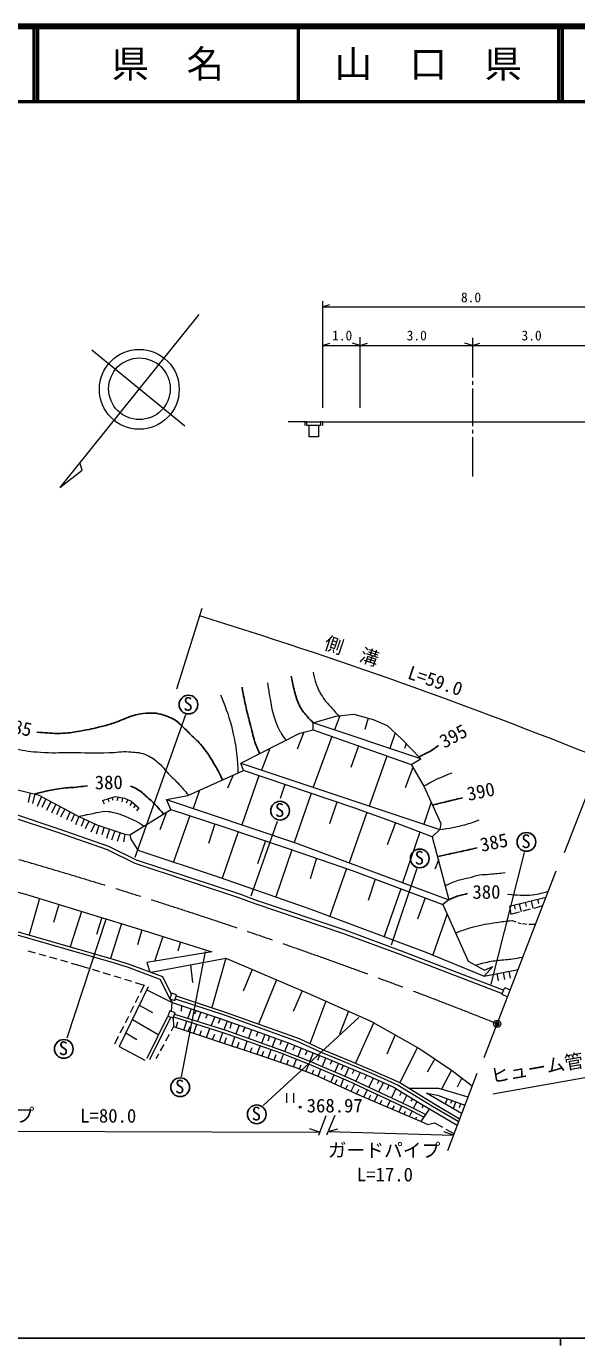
# Model space of a CAD drawing. Units: millimetres, scale not verified, with parts at other scales. Extents: x 40000 to 680000, y 20000 to 380000.
# Drawn here: x 296758 to 370172, y 204000 to 380000 of the extents above; entities that cross this region are included whole.
import ezdxf
from ezdxf.enums import TextEntityAlignment as Align

# ---------------------------------------------------------------- set-up
doc = ezdxf.new("R2010")
doc.units = ezdxf.units.MM
doc.header["$LTSCALE"] = 1000
doc.header["$PDMODE"] = 32
doc.header["$PDSIZE"] = 500
doc.linetypes.add('CHAIN', pattern=[18.5, 12, -1.5, 3.5, -1.5])
for name, color, linetype, lineweight in [('M-BGD', 7, 'Continuous', 13), ('M-BMK', 2, 'CHAIN', 13), ('M-BMK-SRVR', 3, 'Continuous', 13), ('M-STR-HTXT', 7, 'Continuous', 13), ('M-TTL', 2, 'Continuous', 140), ('M-TTL-BAND', 7, 'Continuous', 25), ('M-TTL-LINE', 7, 'Continuous', 50)]:
    doc.layers.add(name, color=color, linetype=linetype, lineweight=lineweight)
doc.layers.add('M-OTRS', color=6, linetype='Continuous')
doc.layers.add('M-TTL-TXT', color=7, linetype='Continuous')
doc.styles.add('ＭＳ ゴシック', font='')
doc.styles.get('ＭＳ ゴシック').set_extended_font_data('MS Gothic')

msp = doc.modelspace()

# ---------------------------------------------------------------- linework, layer by layer
at = {"layer": 'M-BGD'}
for p, q in [((336266, 343338), (336266, 329123)), ((336266, 342593), (337266, 342911)), ((336266, 342593), (376266, 342593)), ((341266, 338527), (341266, 329123)), ((356266, 338428), (356266, 333178)), ((305470, 336850), (317902, 326691)), ((336266, 337429), (337266, 337747)), ((336266, 337429), (341266, 337429)), ((341266, 337429), (340266, 337747)), ((341266, 337429), (342266, 337747)), ((341266, 337429), (356266, 337429)), ((356266, 337429), (355266, 337747)), ((356266, 337429), (357266, 337747)), ((356266, 337429), (371266, 337429)), ((356266, 332678), (356266, 332178)), ((356266, 331678), (356266, 326678)), ((333916, 327246), (331676, 327246)), ((334166, 327246), (336016, 327246)), ((335716, 326746), (334466, 326746)), ((336266, 327246), (376266, 327246)), ((336266, 327246), (336266, 326746)), ((356266, 326178), (356266, 325678)), ((356266, 325178), (356266, 319928)), ((317973, 288153), (311225, 269140)), ((349382, 282280), (335040, 287102)), ((338561, 288032), (337888, 286144)), ((342374, 287702), (341893, 286209)), ((333759, 285843), (332887, 283551)), ((337516, 285257), (335007, 278487)), ((345942, 285741), (345238, 283673)), ((329233, 283676), (328135, 280780)), ((341070, 283997), (340064, 281114)), ((347410, 284315), (347227, 283650)), ((325378, 281700), (351909, 272848)), ((344853, 282656), (342499, 275987)), ((348077, 281514), (349382, 282280)), ((324358, 280095), (323613, 278375)), ((327791, 280012), (325485, 273478)), ((348308, 281128), (347315, 278413)), ((348077, 281514), (349798, 278643)), ((319869, 278096), (319003, 275668)), ((331259, 278845), (330621, 276988)), ((297266, 277743), (296980, 276464)), ((297886, 277595), (297582, 276330)), ((298757, 277259), (298210, 275928)), ((299372, 276931), (298804, 275811)), ((299999, 276597), (299423, 275409)), ((306936, 276714), (307137, 276295)), ((307626, 276946), (307756, 276613)), ((308168, 277128), (308300, 276772)), ((308991, 277196), (308836, 276680)), ((309585, 277077), (309472, 276530)), ((310274, 276849), (310091, 276362)), ((310858, 276551), (310552, 276044)), ((334753, 277670), (332481, 271114)), ((338172, 276521), (337217, 273600)), ((350773, 276504), (349775, 273560)), ((300677, 276236), (300118, 275016)), ((301275, 275917), (300771, 274824)), ((301894, 275588), (301315, 274506)), ((302614, 275204), (302118, 274146)), ((303172, 274907), (302721, 273911)), ((303741, 274603), (303290, 273459)), ((311318, 276133), (311054, 275726)), ((311765, 275726), (311472, 275325)), ((315440, 275176), (314575, 272824)), ((318568, 274702), (316385, 268522)), ((342172, 275134), (339831, 268390)), ((304451, 274277), (304077, 273250)), ((305091, 273984), (304621, 272924)), ((305872, 273625), (305366, 272505)), ((306432, 273401), (306077, 272254)), ((307073, 273083), (306822, 272137)), ((307830, 272926), (307466, 271660)), ((321882, 273604), (321049, 270989)), ((330207, 273936), (326708, 263960)), ((346025, 273746), (344915, 270811)), ((308539, 272685), (308111, 271426)), ((309278, 272434), (308872, 271267)), ((309888, 272227), (309701, 271200)), ((325025, 272559), (322864, 266376)), ((328659, 271346), (327593, 268266)), ((349245, 272517), (346962, 265742)), ((350921, 271877), (353127, 263454)), ((332179, 270165), (330049, 263861)), ((363154, 269784), (358745, 252242)), ((335454, 269033), (334621, 266264)), ((339456, 267649), (337224, 261292)), ((348854, 267643), (345450, 257407)), ((351738, 268759), (351259, 267542)), ((343297, 266237), (342375, 263404)), ((346725, 264958), (344508, 258572)), ((298509, 263642), (297112, 258803)), ((301067, 262861), (300363, 260455)), ((349944, 263757), (348964, 260878)), ((353127, 263454), (352331, 262866)), ((361208, 262610), (366099, 263836)), ((361208, 262610), (361384, 261539)), ((361836, 262767), (361975, 262229)), ((362506, 262935), (362758, 261912)), ((363040, 261988), (364005, 262250)), ((363315, 263138), (363447, 262593)), ((364094, 263333), (364343, 262342)), ((364487, 262381), (365660, 262699)), ((364969, 263553), (365091, 263002)), ((307376, 260842), (302147, 245018)), ((304117, 261930), (302609, 257214)), ((306811, 261107), (306104, 258857)), ((352904, 261596), (350967, 256126)), ((361384, 261539), (362557, 261857)), ((361568, 260727), (362054, 260544)), ((309436, 260306), (307994, 255658)), ((312161, 259474), (311603, 257484)), ((362315, 260446), (362538, 260363)), ((362538, 260363), (362758, 260336)), ((362962, 260310), (363532, 260240)), ((363810, 260225), (364699, 260205)), ((314946, 258600), (313867, 255260)), ((317313, 257847), (316967, 256616)), ((296965, 256649), (297929, 256382)), ((298410, 256248), (299374, 255981)), ((299856, 255847), (300819, 255580)), ((301301, 255446), (302265, 255179)), ((321486, 256520), (312848, 255091)), ((320606, 256568), (317431, 239848)), ((323377, 255675), (321487, 249089)), ((302747, 255045), (303878, 254731)), ((303878, 254731), (305065, 254367)), ((305543, 254220), (306499, 253927)), ((306977, 253780), (307932, 253486)), ((312848, 255091), (313215, 253888)), ((318663, 254792), (318922, 252422)), ((326894, 254173), (325666, 251298)), ((359539, 253634), (359684, 252653)), ((360351, 253791), (360535, 252850)), ((361113, 253938), (361284, 253012)), ((308410, 253340), (309366, 253046)), ((313016, 251863), (309142, 243894)), ((309844, 252899), (310800, 252606)), ((311278, 252459), (312465, 252095)), ((312465, 252095), (311942, 251056)), ((330123, 252794), (327746, 246895)), ((311717, 250609), (311268, 249716)), ((312831, 251481), (316191, 249772)), ((315887, 250256), (316191, 249772)), ((333537, 251336), (332371, 248567)), ((336719, 249949), (334596, 244280)), ((360216, 250883), (360970, 250537)), ((311043, 249269), (310594, 248376)), ((311826, 249414), (313586, 248421)), ((316130, 248578), (316191, 249772)), ((317476, 249344), (317406, 248641)), ((318748, 248921), (318298, 247673)), ((319398, 248704), (319198, 248213)), ((320044, 248489), (319593, 247263)), ((320911, 248201), (320678, 247647)), ((339732, 248622), (338531, 245551)), ((309695, 246589), (309246, 245696)), ((310369, 247929), (309920, 247036)), ((310900, 247509), (314410, 245455)), ((312870, 242328), (315647, 247967)), ((313229, 242152), (316028, 247834)), ((316400, 246553), (316063, 245938)), ((316351, 247720), (316400, 246553)), ((316725, 246445), (316952, 247211)), ((317772, 246097), (318181, 247290)), ((318341, 245909), (318626, 246586)), ((319079, 245664), (319499, 246873)), ((321898, 247873), (321397, 246692)), ((322601, 247635), (322340, 246968)), ((323563, 247294), (323122, 246146)), ((324138, 247090), (323910, 246325)), ((325144, 246733), (324688, 245596)), ((325902, 246464), (325653, 245801)), ((341124, 247774), (328370, 236047)), ((343099, 247091), (340673, 241668)), ((309021, 245249), (308498, 244210)), ((310027, 245713), (311475, 244833)), ((315822, 245500), (315340, 244624)), ((319879, 245398), (320103, 246020)), ((320807, 245090), (321236, 246323)), ((321612, 244823), (321900, 245554)), ((322545, 244512), (322959, 245778)), ((323183, 244299), (323456, 245086)), ((324154, 243974), (324572, 245212)), ((326804, 246144), (326378, 244992)), ((327644, 245846), (327434, 245242)), ((328572, 245513), (328114, 244372)), ((329195, 245288), (328956, 244636)), ((330004, 244995), (329571, 243853)), ((330807, 244706), (330594, 244110)), ((345957, 245459), (344849, 242876)), ((309142, 243894), (312557, 242072)), ((315100, 244185), (314618, 243309)), ((324883, 243731), (325147, 244463)), ((325805, 243423), (326227, 244622)), ((326631, 243147), (326877, 243792)), ((328177, 242630), (328449, 243282)), ((329005, 242351), (329412, 243485)), ((330651, 241796), (331052, 242889)), ((331681, 244390), (331206, 243259)), ((332562, 244040), (332316, 243428)), ((333440, 243685), (332954, 242572)), ((334206, 243376), (333953, 242735)), ((335032, 243043), (334556, 241942)), ((348925, 243765), (346569, 239113)), ((314378, 242871), (314040, 242256)), ((329803, 242082), (330106, 242842)), ((331522, 241502), (331748, 242112)), ((332407, 241203), (332781, 242210)), ((333195, 240913), (333407, 241470)), ((334034, 240586), (334427, 241564)), ((335884, 242699), (335617, 242041)), ((336694, 242372), (336221, 241241)), ((337495, 242040), (337271, 241500)), ((338409, 241657), (337918, 240522)), ((339041, 241391), (338776, 240781)), ((351255, 242248), (350218, 240493)), ((334900, 240249), (335120, 240811)), ((335674, 239934), (336061, 240874)), ((336452, 239582), (336671, 240043)), ((337371, 239165), (337807, 240134)), ((337942, 238906), (338232, 239506)), ((338700, 238563), (339084, 239593)), ((339771, 241085), (339264, 239952)), ((340497, 240780), (340230, 240260)), ((341291, 240447), (340720, 239294)), ((342120, 240095), (341850, 239531)), ((343026, 239699), (342434, 238488)), ((343763, 239377), (343546, 238926)), ((353495, 240759), (352135, 238220)), ((354838, 239738), (354233, 238483)), ((331485, 237693), (331485, 236393)), ((332460, 236393), (332460, 237693)), ((339382, 238254), (339645, 238802)), ((340109, 237925), (340561, 238927)), ((340821, 237602), (341145, 238191)), ((341803, 237181), (342250, 238133)), ((344391, 239103), (343742, 237873)), ((345178, 238760), (344867, 238153)), ((346073, 238302), (345461, 237065)), ((346816, 237849), (346537, 237320)), ((342455, 236902), (342721, 237441)), ((343185, 236590), (343646, 237477)), ((343955, 236260), (344203, 236752)), ((344893, 235858), (345324, 236688)), ((345613, 235550), (345878, 235986)), ((346482, 235178), (346847, 235971)), ((347527, 237416), (346995, 236344)), ((348272, 236961), (348046, 236604)), ((348878, 236592), (348410, 235703)), ((349753, 236067), (349533, 235732)), ((352909, 236923), (352632, 236249)), ((353501, 236708), (353357, 236285)), ((354049, 236509), (353685, 235640)), ((354700, 236272), (354495, 235732)), ((347158, 234889), (347330, 235282)), ((347863, 234587), (348222, 235293)), ((348697, 234230), (348871, 234518)), ((349424, 233919), (350543, 235546)), ((349424, 233919), (350300, 233496)), ((350300, 233496), (351221, 233740)), ((351221, 233740), (352295, 233139)), ((352732, 232895), (353806, 232293))]:
    msp.add_line(p, q, dxfattribs=at)
for points in [[(319757, 341581), (301234, 318494), (304222, 320785), (303901, 321818)], [(336266, 327246), (336016, 327246), (336016, 326746), (335716, 326746), (335716, 325246), (334466, 325246), (334466, 326746), (334166, 326746), (334166, 327246), (333916, 327246), (333916, 326746)], [(265170, 297147), (263890, 295269), (265957, 292756), (267572, 290950), (269606, 288474), (275554, 286951), (278912, 286169), (283547, 283677), (286042, 282204), (290936, 279256), (298320, 277491), (303741, 274603), (306160, 273493), (309888, 272227), (310557, 272127)], [(335041, 286134), (335040, 287102), (338053, 287981), (340463, 288223), (343041, 287520), (344882, 286725), (346809, 284936), (349382, 282280)], [(310557, 272127), (316028, 275543), (315459, 276866), (318290, 277393), (325730, 280706), (325378, 281700), (333227, 285723), (335041, 286134), (348077, 281514)], [(216093, 282663), (224146, 281172), (231064, 279769), (244826, 276722), (258130, 273892), (267304, 271891), (281724, 268212), (296629, 264216), (313029, 259209), (321486, 256520)], [(271363, 281093), (275310, 279648), (290147, 275744), (294728, 274563), (300909, 272488), (307529, 270168), (311222, 268360), (325176, 263760), (327260, 262965), (339082, 258992), (346566, 256218), (360250, 250960)], [(271488, 281580), (275460, 280125), (290273, 276228), (294870, 275043), (301071, 272961), (307722, 270631), (311411, 268824), (325343, 264231), (327429, 263436), (339248, 259464), (346742, 256685), (360455, 251417)], [(349798, 278643), (350963, 276087), (352076, 273676), (351909, 272848), (350921, 271877), (346025, 273746), (340426, 275763), (334274, 277831), (325730, 280706)], [(306936, 276714), (308602, 277275), (309849, 277024), (310744, 276655), (311765, 275726)], [(315459, 276866), (332646, 271058), (353127, 263454)], [(316028, 275543), (323102, 273201), (331689, 270335), (340208, 267389), (352331, 262866)], [(310557, 272127), (310715, 271588), (311625, 270094), (322627, 266459), (334721, 262226), (350054, 256501), (357842, 253308), (362375, 254180)], [(352331, 262866), (353855, 259487), (355719, 255275), (357895, 254088), (359013, 254572), (357842, 253308)], [(294302, 259147), (308023, 255181), (310186, 254526), (314582, 252904), (315887, 250256)], [(294422, 259581), (308151, 255612), (310329, 254953), (314907, 253264), (316076, 250891)], [(313425, 253811), (323377, 255675), (334609, 250878), (342736, 247298), (349255, 243576), (353495, 240759), (356230, 238679)], [(360216, 250883), (360612, 251766), (361322, 251451)], [(316626, 250282), (323289, 248069), (332985, 244590), (336178, 243101), (339657, 241661), (343109, 240211), (346381, 238759), (350922, 235939), (354355, 233927)], [(316742, 250665), (323420, 248447), (333138, 244961), (336339, 243467), (339811, 242030), (343268, 240579), (346569, 239113), (351129, 236282), (354557, 234272)], [(316191, 249772), (322458, 247686), (327892, 245758), (331800, 244347), (336964, 242263), (341868, 240204), (345685, 238539), (349267, 236354), (354235, 233424)], [(316537, 248230), (323349, 246074), (330926, 243369), (334659, 241902), (339855, 239701), (347560, 236078), (350042, 234818)], [(316400, 247854), (323222, 245694), (330786, 242994), (334508, 241532), (339692, 239336), (347385, 235719), (349814, 234486)], [(316400, 246553), (321612, 244823), (327885, 242729), (332729, 241094), (335465, 240029), (340821, 237602), (349424, 233919)], [(327527, 242848), (327563, 242892), (327944, 244009)], [(347794, 238352), (351739, 238333), (355671, 237207)], [(354826, 234980), (350126, 237699), (351599, 237398), (355242, 236076)]]:
    msp.add_lwpolyline(points, dxfattribs=at)
for points in [[(315887, 250256), (316559, 250062), (316782, 250798), (316113, 251014)], [(315898, 248661), (315647, 247967), (316351, 247720), (316602, 248410)]]:
    msp.add_lwpolyline(points, close=True, dxfattribs=at)
for centre, radius in [((311818, 331579), 5326), ((311842, 331652), 4112), ((333292, 235818), 121)]:
    msp.add_circle(centre, radius, dxfattribs=at)
at = {"layer": 'M-BGD', "lineweight": 25}
for centre in [(318380, 289515), (330605, 275364), (363471, 271200), (349242, 268997), (301747, 243583), (317275, 238468), (327492, 234859)]:
    msp.add_circle(centre, 1250, dxfattribs=at)
at = {"layer": 'M-BGD'}
for points, knots in [([(274644, 294729), (275543, 294078), (275783, 293914), (276519, 293398), (278588, 291949), (279765, 291159), (281903, 289812), (283249, 288964), (284007, 288495), (285389, 287706), (286498, 287073), (287128, 286729), (288277, 286170), (289535, 285557), (290234, 285187), (291549, 284708), (292991, 284184), (293821, 283930), (295324, 283620), (296610, 283356), (297345, 283258), (298655, 283160), (300203, 283044), (301078, 283135), (302630, 283127), (304651, 283115), (305783, 283066), (307803, 283110), (308810, 283132), (309376, 283304), (310381, 283227), (311248, 283161), (311766, 283188), (312582, 282884), (313305, 282614), (313668, 282341), (314268, 281856), (314901, 281344), (315117, 280912), (315682, 280326), (316242, 279745), (316598, 279462), (317146, 278870), (317650, 278327), (317812, 278132), (318385, 277435)], [0, 0, 0, 0, 1, 1, 1, 2, 2, 2, 3, 3, 3, 4, 4, 4, 5, 5, 5, 6, 6, 6, 7, 7, 7, 8, 8, 8, 9, 9, 9, 10, 10, 10, 11, 11, 11, 12, 12, 12, 13, 13, 13, 14, 14, 14, 15, 15, 15, 15]), ([(328914, 292426), (329067, 291457), (329109, 291201), (329255, 290420), (329434, 289459), (329482, 288906), (329767, 287972), (330012, 287172), (330192, 286729), (330593, 285995), (330864, 285498), (330974, 285316), (331358, 284764)], [0, 0, 0, 0, 1, 1, 1, 2, 2, 2, 3, 3, 3, 4, 4, 4, 4]), ([(335018, 293834), (335162, 293088), (335224, 292838), (335444, 292226), (335725, 291445), (335948, 291023), (336412, 290334), (336771, 289801), (337059, 289568), (337479, 289082), (337841, 288664), (337956, 288532), (338411, 288017)], [0, 0, 0, 0, 1, 1, 1, 2, 2, 2, 3, 3, 3, 4, 4, 4, 4]), ([(322669, 290838), (323516, 288616), (323827, 287941), (324265, 286000), (324525, 284849), (324660, 284198), (324798, 283025), (324919, 281994), (324937, 281625), (324980, 280372)], [0, 0, 0, 0, 1, 1, 1, 2, 2, 2, 3, 3, 3, 3]), ([(349798, 278643), (350272, 278936), (350410, 279016), (350816, 279231), (351325, 279501), (351627, 279619), (352155, 279850), (352702, 280090), (352885, 280162), (353568, 280434)], [0, 0, 0, 0, 1, 1, 1, 2, 2, 2, 3, 3, 3, 3]), ([(303741, 274603), (304656, 274814), (304903, 274874), (305655, 275012), (306306, 275131), (306667, 275274), (307329, 275280), (307768, 275284), (308014, 275220), (308442, 275121), (308942, 275005), (309210, 274893), (309689, 274711), (310346, 274461), (310719, 274323), (311338, 273991), (311789, 273749), (311948, 273653), (312460, 273316)], [0, 0, 0, 0, 1, 1, 1, 2, 2, 2, 3, 3, 3, 4, 4, 4, 5, 5, 5, 6, 6, 6, 6]), ([(351909, 272848), (352526, 272937), (352691, 272964), (353190, 273052), (353880, 273174), (354268, 273241), (354947, 273412), (355834, 273636), (356139, 273759), (357174, 274140)], [0, 0, 0, 0, 1, 1, 1, 2, 2, 2, 3, 3, 3, 3]), ([(352629, 265355), (353315, 265694), (353534, 265803), (354145, 266008), (354755, 266212), (355120, 266244), (355744, 266401), (356326, 266548), (356642, 266679), (357233, 266786), (357727, 266875), (358014, 266849), (358514, 266895), (359345, 266972), (359809, 267023), (360640, 267104), (360640, 267104), (360640, 267104), (360640, 267104)], [0, 0, 0, 0, 1, 1, 1, 2, 2, 2, 3, 3, 3, 4, 4, 4, 5, 5, 5, 6, 6, 6, 6]), ([(360961, 264224), (361775, 264157), (361999, 264133), (362666, 264117), (363161, 264105), (363438, 264090), (363932, 264117), (364914, 264171), (365284, 264315), (366399, 264615)], [0, 0, 0, 0, 1, 1, 1, 2, 2, 2, 3, 3, 3, 3]), ([(354048, 259052), (355134, 259475), (355471, 259593), (356409, 259855), (357587, 260184), (358274, 260267), (359482, 260452), (360295, 260577), (360568, 260615), (361568, 260727)], [0, 0, 0, 0, 1, 1, 1, 2, 2, 2, 3, 3, 3, 3]), ([(356670, 254756), (357653, 255040), (357948, 255130), (358787, 255277), (359531, 255407), (359957, 255419), (360708, 255505), (361064, 255545), (361264, 255558), (361619, 255604), (362168, 255676), (362350, 255716), (363017, 255844)], [0, 0, 0, 0, 1, 1, 1, 2, 2, 2, 3, 3, 3, 4, 4, 4, 4])]:
    msp.add_open_spline(points, degree=3, knots=knots, dxfattribs=at)
at = {"layer": 'M-BGD', "lineweight": 25}
for points, knots in [([(332101, 293308), (332272, 292344), (332321, 292056), (332542, 291273), (332751, 290532), (332843, 290100), (333182, 289409), (333489, 288784), (333764, 288485), (334221, 287958), (334524, 287608), (334640, 287484), (335040, 287102)], [0, 0, 0, 0, 1, 1, 1, 2, 2, 2, 3, 3, 3, 4, 4, 4, 4]), ([(325527, 291857), (325763, 290536), (325824, 290176), (326068, 289111), (326279, 288188), (326422, 287677), (326666, 286763), (326936, 285749), (327003, 285153), (327377, 284173), (327557, 283702), (327622, 283530), (327881, 282983)], [0, 0, 0, 0, 1, 1, 1, 2, 2, 2, 3, 3, 3, 4, 4, 4, 4]), ([(298138, 285857), (298821, 285780), (299015, 285766), (299578, 285731), (300505, 285675), (301029, 285639), (301955, 285715), (302817, 285785), (303297, 285869), (304148, 286024), (305171, 286210), (305746, 286316), (306752, 286577), (307402, 286746), (307768, 286838), (308401, 287063), (309273, 287372), (309738, 287610), (310611, 287917), (310987, 288049), (311200, 288122), (311590, 288209), (312182, 288343), (312529, 288348), (313136, 288369), (313625, 288385), (313906, 288393), (314387, 288305), (314835, 288222), (315078, 288127), (315504, 287965), (315925, 287805), (316169, 287721), (316553, 287487), (316924, 287262), (317079, 287060), (317400, 286769), (317932, 286285), (318204, 285985), (318719, 285484), (319218, 284998), (319537, 284764), (319996, 284241), (320331, 283858), (320491, 283619), (320786, 283204), (321025, 282868), (321148, 282672), (321368, 282324), (321665, 281853), (321829, 281588), (322102, 281103), (322455, 280476), (322556, 280253), (322936, 279462)], [0, 0, 0, 0, 1, 1, 1, 2, 2, 2, 3, 3, 3, 4, 4, 4, 5, 5, 5, 6, 6, 6, 7, 7, 7, 8, 8, 8, 9, 9, 9, 10, 10, 10, 11, 11, 11, 12, 12, 12, 13, 13, 13, 14, 14, 14, 15, 15, 15, 16, 16, 16, 17, 17, 17, 18, 18, 18, 18]), ([(349113, 282557), (349470, 282708), (349569, 282756), (349855, 282895), (350359, 283141), (350647, 283276), (351106, 283599), (351356, 283775), (351447, 283841), (351726, 284077)], [0, 0, 0, 0, 1, 1, 1, 2, 2, 2, 3, 3, 3, 3]), ([(297886, 277595), (298516, 277769), (298690, 277812), (299210, 277933), (300053, 278129), (300529, 278225), (301386, 278343), (302296, 278468), (302818, 278425), (303730, 278535), (304185, 278591), (304337, 278609), (304893, 278694)], [0, 0, 0, 0, 1, 1, 1, 2, 2, 2, 3, 3, 3, 4, 4, 4, 4]), ([(310651, 278636), (311058, 278489), (311194, 278420), (311522, 278243), (312119, 277918), (312375, 277611), (312886, 277163), (313399, 276713), (313679, 276451), (314150, 275958), (314518, 275571), (314640, 275435), (315061, 274940)], [0, 0, 0, 0, 1, 1, 1, 2, 2, 2, 3, 3, 3, 4, 4, 4, 4]), ([(350963, 276087), (351872, 276334), (352108, 276398), (352846, 276583), (353661, 276787), (353925, 276846), (354939, 277077)], [0, 0, 0, 0, 1, 1, 1, 2, 2, 2, 2]), ([(351607, 269256), (353009, 269546), (353367, 269619), (354492, 269865), (355428, 270069), (355724, 270135), (356885, 270400)], [0, 0, 0, 0, 1, 1, 1, 2, 2, 2, 2]), ([(353127, 263454), (353543, 263665), (353676, 263721), (354040, 263864), (354628, 264096), (354862, 264135), (355596, 264308)], [0, 0, 0, 0, 1, 1, 1, 2, 2, 2, 2])]:
    msp.add_open_spline(points, degree=3, knots=knots, dxfattribs=at)
at = {"layer": 'M-BMK'}
msp.add_arc((105687, -388950), 684687, 68.23433, 76.61591, dxfattribs=at)
at = {"layer": 'M-BMK-SRVR'}
msp.add_line((357843, 242428), (367452, 267344), dxfattribs=at)
msp.add_circle((359577, 246924), 500, dxfattribs=at)
at = {"layer": 'M-OTRS'}
msp.add_point((359577, 246924), dxfattribs=at)
at = {"layer": 'M-STR-HTXT'}
for p, q in [((320159, 302335), (316773, 291571)), ((373760, 283193), (368528, 269729)), ((356847, 240306), (352933, 229993)), ((336711, 234634), (335715, 232030)), ((337921, 234691), (336797, 232073)), ((256019, 232688), (335888, 232483)), ((335888, 232483), (334589, 232900)), ((337006, 232560), (338317, 232937)), ((337006, 232560), (353730, 232092)), ((353730, 232092), (352442, 232542))]:
    msp.add_line(p, q, dxfattribs=at)
msp.add_lwpolyline([(359013, 237582), (389078, 242927), (386018, 260372)], dxfattribs=at)
msp.add_arc((110809, -370834), 703964, 68.09658, 72.72498, dxfattribs=at)
at = {"layer": 'M-TTL'}
msp.add_line((680000, 380000), (40000, 380000), dxfattribs=at)
at = {"layer": 'M-TTL-BAND'}
for p, q in [((40000, 205000), (579000, 205000)), ((368000, 205000), (368000, 204000))]:
    msp.add_line(p, q, dxfattribs=at)
at = {"layer": 'M-TTL-LINE'}
for p, q in [((297750, 380000), (297750, 370000)), ((298250, 380000), (298250, 370000)), ((333000, 380000), (333000, 370000)), ((367750, 380000), (367750, 370000)), ((368250, 380000), (368250, 370000)), ((40000, 370000), (680000, 370000))]:
    msp.add_line(p, q, dxfattribs=at)

# ---------------------------------------------------------------- texts
at = {"layer": 'M-BGD', "style": 'ＭＳ ゴシック'}
for s, height, p in [('8.0', 1320, (354737, 342795)), ('1.0', 1320, (337544, 337707)), ('3.0', 1320, (347496, 337707)), ('3.0', 1320, (362816, 337707)), ('S', 1833, (317701, 288142)), ('S', 1833, (329926, 273990)), ('S', 1833, (362792, 269827)), ('S', 1833, (348563, 267623)), ('S', 1833, (301068, 242209)), ('S', 1833, (316596, 237095)), ('S', 1833, (326814, 233485)), ('368.97', 1833, (334155, 234556))]:
    msp.add_text(s, height=height, dxfattribs=at).set_placement(p, align=Align.BOTTOM_LEFT)
for s, rotation, p in [('385', 348.337, (293492, 285453)), ('395', 28.496, (352777, 283144)), ('380', 0.787, (305898, 277658)), ('390', 11.653, (355849, 276129)), ('385', 11.653, (357608, 269332)), ('380', 0.33, (356279, 263056))]:
    msp.add_text(s, height=1833, rotation=rotation, dxfattribs=at).set_placement(p, align=Align.BOTTOM_LEFT)
at = {"layer": 'M-STR-HTXT', "style": 'ＭＳ ゴシック'}
for s, rotation, p in [('側\u3000溝', 341.36, (336152, 296473)), ('L=59.0', 341.36, (347315, 292504)), ('ヒューム管 φ500 L=12.0', 10.082, (358972, 238487)), ('ガードパイプ', 359.852, (282800, 233296)), ('L=80.0', 359.852, (303935, 233214)), ('ガードパイプ', 359.852, (336974, 228617)), ('L=17.0', 359.852, (340851, 225375))]:
    msp.add_text(s, height=1833, rotation=rotation, dxfattribs=at).set_placement(p, align=Align.BOTTOM_LEFT)
at = {"layer": 'M-TTL-TXT', "style": 'ＭＳ ゴシック'}
for s, p in [('県\u3000名', (315625, 375000)), ('山\u3000口\u3000県', (350375, 375000))]:
    msp.add_text(s, height=3666, dxfattribs=at).set_placement(p, align=Align.MIDDLE_CENTER)

doc.saveas('drawing.dxf')
